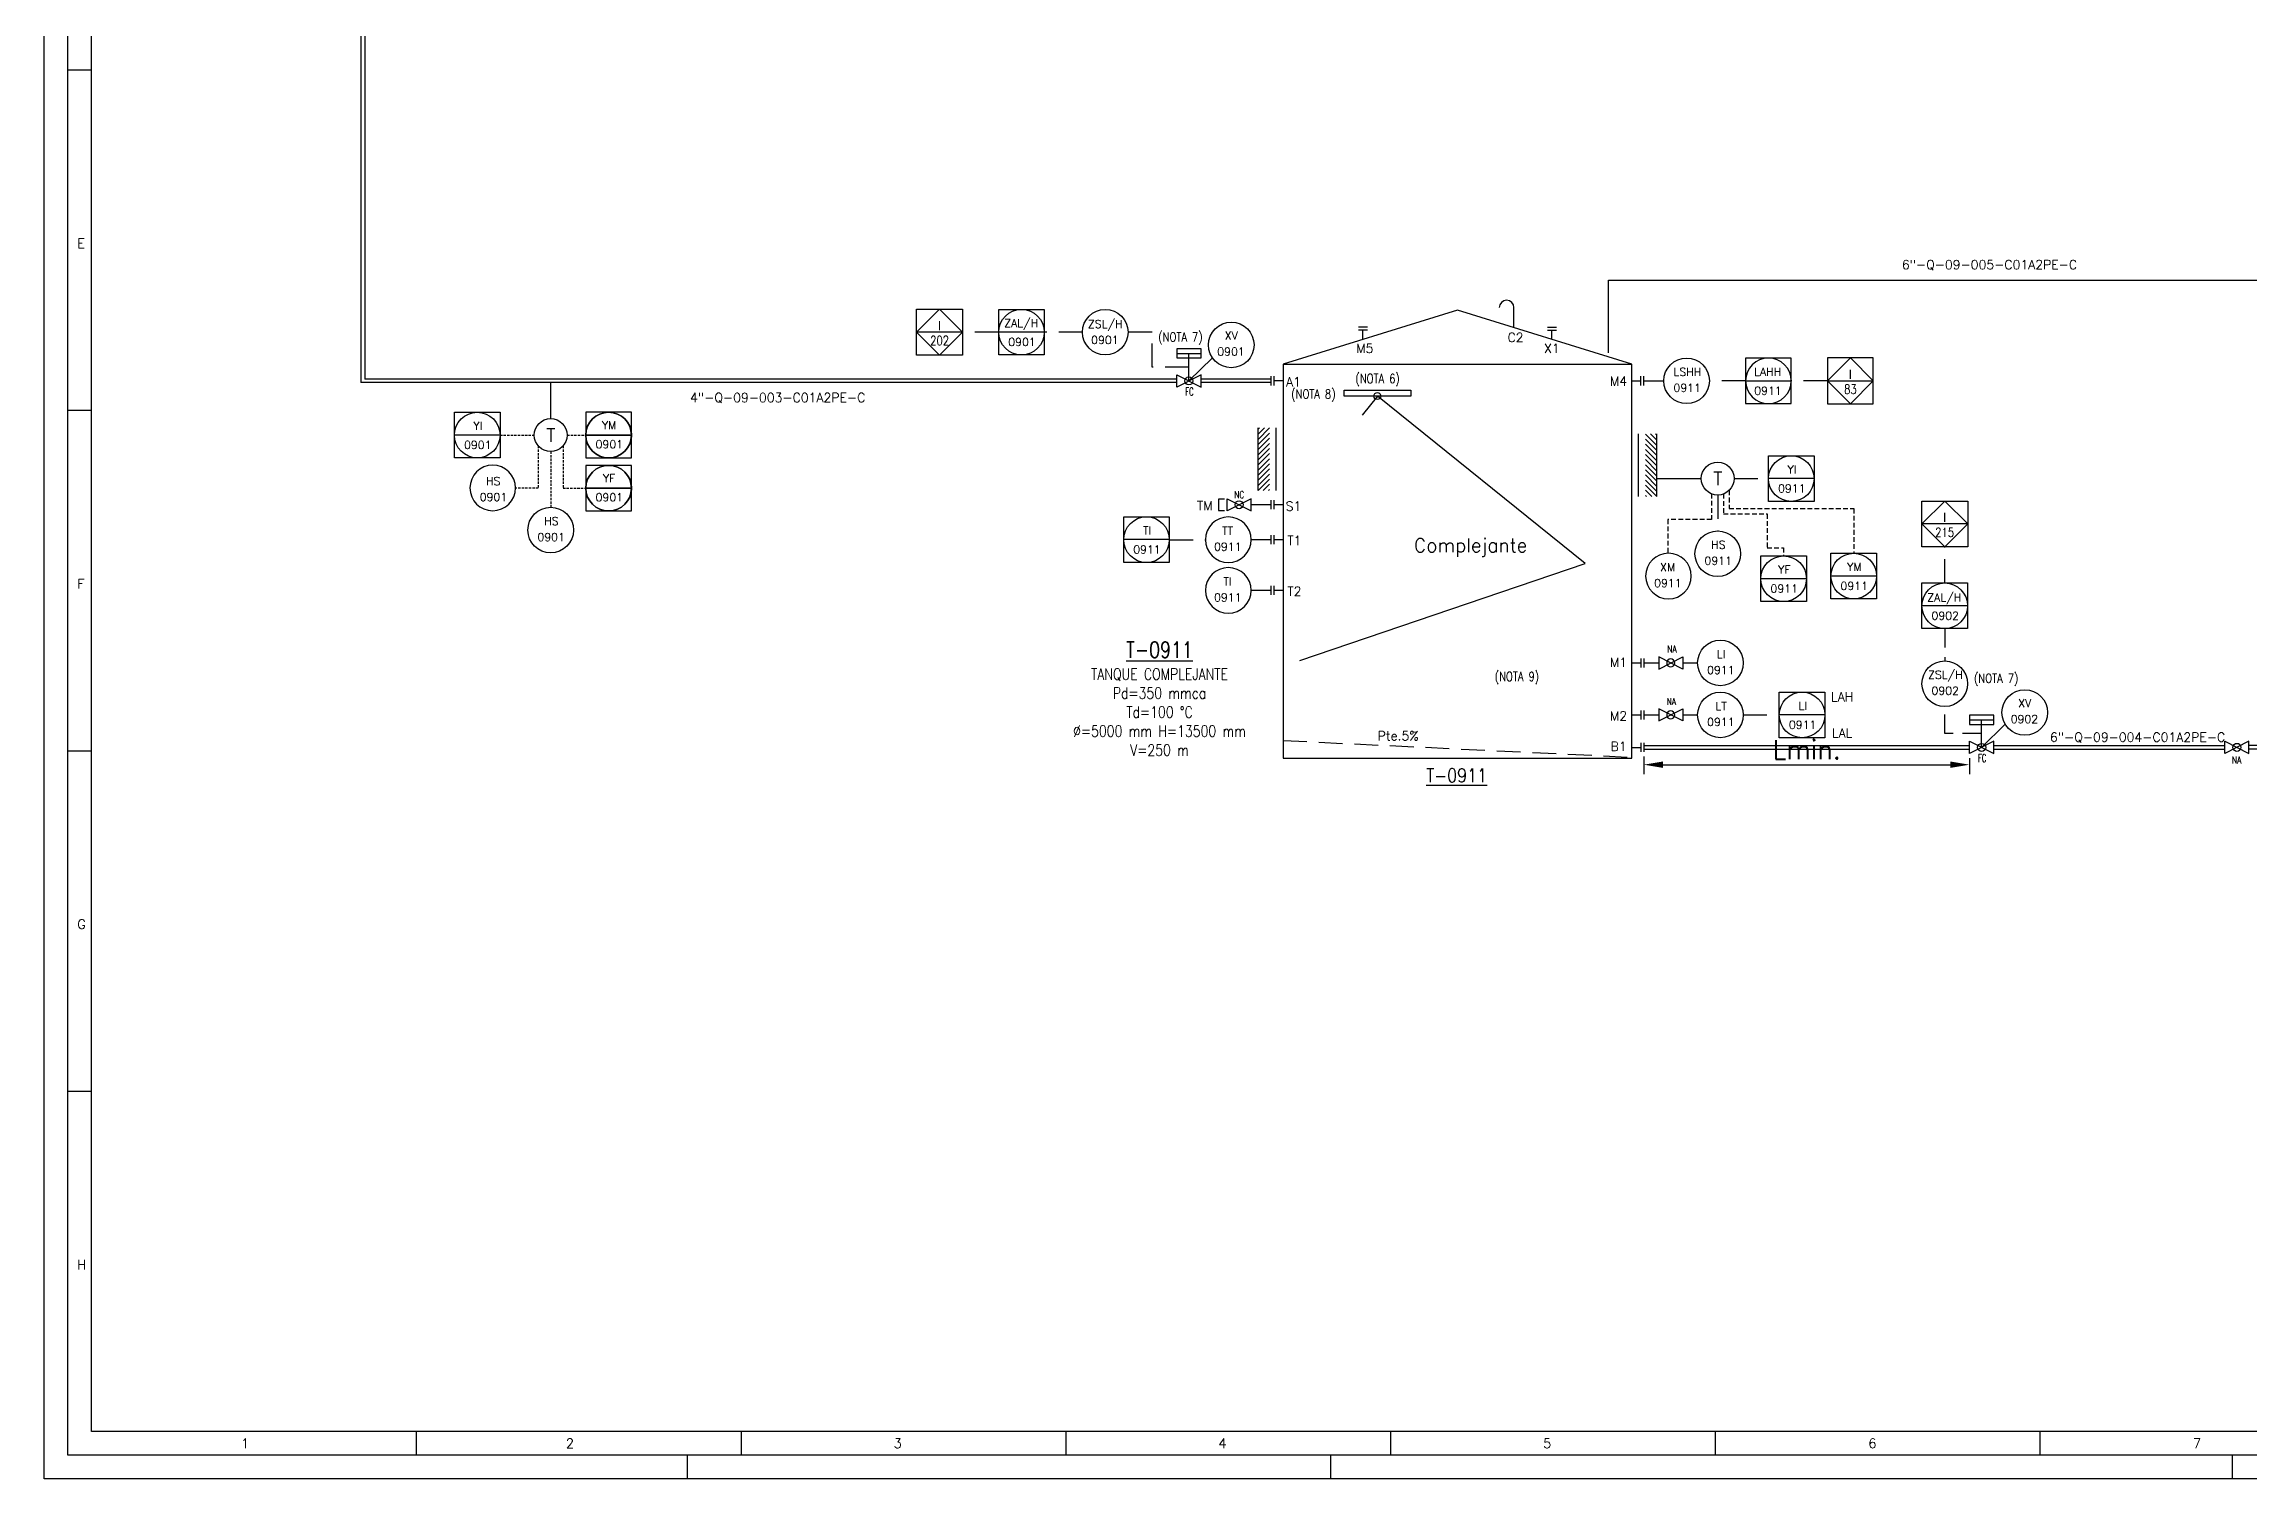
# Model space of a CAD drawing. Header units: millimetres. Extents: x 559 to 3993, y 623 to 920.
# Drawn here: x 2089.3 to 2321.3, y 622.9 to 773.9 of the extents above; entities that cross this region are included whole.
import ezdxf
from ezdxf.enums import TextEntityAlignment as Align

# ---------------------------------------------------------------- set-up
doc = ezdxf.new("R2010")
doc.units = ezdxf.units.MM
doc.linetypes.add('TRAZOS', pattern=[0.75, 0.5, -0.25])
for name, color, linetype in [('CAJETIN', 1, 'Continuous'), ('COTAS', 4, 'Continuous'), ('EQUIPOS', 5, 'Continuous'), ('EQUIPOS 02', 1, 'Continuous'), ('FORMATO', 7, 'Continuous'), ('INSTRUMENTOS', 1, 'Continuous'), ('TEX', 7, 'Continuous'), ('TEXTO-INSTRUMENTACION', 7, 'Continuous'), ('TEXTO-VALVULAS Y ACCESORIOS', 7, 'Continuous'), ('TUBERIA', 5, 'Continuous'), ('TUBERÍA2', 1, 'TRAZOS'), ('VALVULAS Y ACCESORIOS', 1, 'Continuous')]:
    doc.layers.add(name, color=color, linetype=linetype)
doc.layers.add('TUBERÍA3', color=1, linetype='Continuous', true_color=0xff0000)
doc.styles.add('PY', font='ROMANS.shx')
doc.styles.add('PY1', font='ROMANS.shx', dxfattribs={"width": 0.8})
doc.styles.add('PY3', font='ROMANS.shx', dxfattribs={"width": 0.6})
doc.styles.add('TXT', font='txt')
doc.linetypes.add('SEÑAL_MECANICA2', pattern='A,4.411183,["o",PY,S=4.130212,R=360,X=0,Y=-1.374288],0.588817,-0.374158,["",PY,S=2,R=360,X=0,Y=-0.688262],-2.183682', length=7.55784)
doc.dimstyles.new('1-5', dxfattribs={"dimtxt": 2, "dimasz": 2, "dimexe": 1, "dimexo": 0.5, "dimgap": 0.6, "dimtad": 1, "dimdec": 0, "dimlfac": 5, "dimzin": 0, "dimdsep": 46, "dimtxsty": 'PY', "dimcen": 0.7, "dimclrd": 4, "dimclre": 4, "dimclrt": 7, "dimazin": 0, "dimtfac": 1, "dimtdec": 0, "dimtofl": 0, "dimtmove": 0, "dimatfit": 3, "dimfxl": 1, "dimtolj": 1, "dimtzin": 0, "dimarcsym": 0})

# ---------------------------------------------------------------- blocks, each defined once
blk = doc.blocks.new('VALV GLOB-V')
at = {"layer": 'INSTRUMENTOS', "color": 1, "flags": 128}
blk.add_lwpolyline([(5.7, -1.43), (5.7, 1.43), (0, -1.43), (0, 1.43)], close=True, dxfattribs=at)
at = {"layer": 'INSTRUMENTOS', "color": 1}
blk.add_circle((2.85, 0), 0.95, dxfattribs=at)
at = {"layer": 'INSTRUMENTOS', "color": 7, "linetype": 'SEÑAL_MECANICA2', "style": 'PY'}
blk.add_attdef('REF.', text='', height=2, dxfattribs=at).set_placement((3, -3.37), align=Align.MIDDLE)
blk = doc.blocks.new('SEÑAL CIR')
at = {"color": 1}
blk.add_circle((0, 5.7), 5.7, dxfattribs=at)
at = {"layer": 'INSTRUMENTOS', "linetype": 'Continuous', "style": 'PY', "flags": 4}
for p in [(0.18, 6.94), (0.13, 2.95)]:
    blk.add_attdef('---', text='', height=2, dxfattribs=at).set_placement(p, align=Align.CENTER)
blk = doc.blocks.new('SEÑAL CIRCU MARCO')
at = {"color": 1, "linetype": 'Continuous', "ltscale": 0.5}
blk.add_line((5.7, 5.7), (-5.7, 5.7), dxfattribs=at)
at = {"color": 1, "flags": 128}
blk.add_lwpolyline([(5.7, 0), (-5.7, 0), (-5.7, 11.4), (5.7, 11.4)], close=True, dxfattribs=at)
at = {"color": 1}
blk.add_circle((0, 5.7), 5.7, dxfattribs=at)
at = {"style": 'PY'}
for tag, p in [('XXX', (0.18, 7.98)), ('YYY', (0.13, 3.24))]:
    blk.add_attdef(tag, text='', height=2, dxfattribs=at).set_placement(p, align=Align.MIDDLE)
blk = doc.blocks.new('SECUENCIA PROGRAMADA EN SISTEMA DE CONTROL PLC')
at = {"layer": 'INSTRUMENTOS'}
blk.add_line((-5, 5), (5, 5), dxfattribs=at)
at = {"layer": 'INSTRUMENTOS', "flags": 128}
for points in [[(0, 0), (-5, 5), (0, 10), (5, 5)], [(-5, 0), (5, 0), (5, 10), (-5, 10)]]:
    blk.add_lwpolyline(points, close=True, dxfattribs=at)
at = {"layer": 'TEXTO-INSTRUMENTACION', "linetype": 'Continuous', "style": 'PY1', "width": 0.8}
for tag, p in [('XXX', (0.01, 6.43)), ('YYY', (0.01, 3.17))]:
    blk.add_attdef(tag, text='', height=2, dxfattribs=at).set_placement(p, align=Align.MIDDLE_CENTER)
blk = doc.blocks.new('*D20')
at = {"layer": 'COTAS', "color": 4, "lineweight": -2, "transparency": 16777216}
for p, q in [((2257.62, 698.92), (2257.62, 697.07)), ((2291.88, 698.76), (2291.88, 697.07)), ((2259.62, 698.07), (2289.88, 698.07))]:
    blk.add_line(p, q, dxfattribs=at)
at = {"layer": 'COTAS', "color": 4, "transparency": 16777216}
for points in [[(2259.62, 698.41), (2259.62, 697.74), (2257.62, 698.07)], [(2289.88, 698.41), (2289.88, 697.74), (2291.88, 698.07)]]:
    blk.add_solid(points, dxfattribs=at)
at = {"layer": 'Defpoints', "color": 0, "transparency": 16777216}
for p in [(2257.62, 699.42), (2291.88, 699.26), (2291.88, 698.07)]:
    blk.add_point(p, dxfattribs=at)
at = {"layer": 'COTAS', "color": 7, "transparency": 16777216, "insert": (2274.75, 699.67), "char_height": 2, "attachment_point": 5, "style": 'PY'}
blk.add_mtext('\\A1;Lmin.', dxfattribs=at)
blk = doc.blocks.new('MARCO-A1')
at = {"layer": 'FORMATO', "color": 5}
for p, q in [((5, 297), (10, 297)), ((5, 225.25), (10, 225.25)), ((5, 153.5), (10, 153.5)), ((5, 81.75), (10, 81.75)), ((78.42, 10), (78.42, 5)), ((146.83, 10), (146.83, 5)), ((215.25, 10), (215.25, 5)), ((283.67, 10), (283.67, 5)), ((352.08, 10), (352.08, 5)), ((420.5, 10), (420.5, 5))]:
    blk.add_line(p, q, dxfattribs=at)
at = {"layer": 'FORMATO', "color": 1, "linetype": 'Continuous'}
for p, q in [((135.5, 5), (135.5, 0)), ((271, 5), (271, 0)), ((461, 5), (461, 0))]:
    blk.add_line(p, q, dxfattribs=at)
at = {"layer": 'FORMATO', "color": 1}
blk.add_lwpolyline([(0, 594), (841, 594), (841, 0), (0, 0)], close=True, dxfattribs=at)
at = {"layer": 'FORMATO', "color": 5}
blk.add_lwpolyline([(5, 589), (836, 589), (836, 5), (5, 5)], close=True, dxfattribs=at)
at = {"layer": 'FORMATO', "color": 8, "linetype": 'Continuous'}
blk.add_lwpolyline([(10, 584), (831, 584), (831, 10), (10, 10)], close=True, dxfattribs=at)
at = {"layer": 'FORMATO', "color": 1, "style": 'PY'}
for s, p in [('E', (7, 259.42)), ('F', (7, 187.67)), ('G', (7, 115.92)), ('H', (7, 44.17)), ('1', (41.52, 6.5)), ('2', (109.93, 6.5)), ('3', (178.99, 6.5)), ('4', (247.4, 6.5)), ('5', (315.82, 6.5)), ('6', (384.34, 6.5)), ('7', (452.75, 6.5))]:
    blk.add_text(s, height=2, dxfattribs=at).set_placement(p)

msp = doc.modelspace()

# ---------------------------------------------------------------- hatches: boundary and pattern name
at = {"layer": 'EQUIPOS'}
h = msp.add_hatch(dxfattribs=at)
h.set_pattern_fill('ANSI31', color=4, scale=0.12, style=0)
h.set_pattern_definition([(45, (1625.47495, 1112.7852), (-0.26940768, 0.26940768), [])])
h.paths.add_polyline_path([(2217.03, 726.94), (2218.23, 726.94), (2218.23, 733.53), (2217.03, 733.53)])
h = msp.add_hatch(dxfattribs=at)
h.set_pattern_fill('ANSI31', color=4, scale=0.12, style=0)
h.set_pattern_definition([(135, (2850.54642, 1112.1473), (0.26940768, 0.26940768), [])])
h.paths.add_polyline_path([(2258.99, 726.3), (2257.79, 726.3), (2257.79, 732.9), (2258.99, 732.9)])

# ---------------------------------------------------------------- linework, layer by layer
at = {"color": 1}
for p, q in [((2209.75, 738.47), (2212.23, 740.91)), ((2142.6, 734.5), (2142.6, 738.29)), ((2257.62, 738.48), (2259.73, 738.48)), ((2258.99, 728.19), (2263.66, 728.19)), ((2218.4, 725.44), (2216.29, 725.44)), ((2218.4, 721.76), (2216.3, 721.76)), ((2218.4, 716.42), (2216.3, 716.42)), ((2257.62, 708.78), (2259.18, 708.78)), ((2261.71, 708.78), (2263.27, 708.78)), ((2257.62, 703.31), (2259.18, 703.31)), ((2261.71, 703.31), (2263.27, 703.31)), ((2293.16, 699.89), (2295.64, 702.33))]:
    msp.add_line(p, q, dxfattribs=at)
at = {"color": 1, "flags": 128}
msp.add_lwpolyline([(2213.51, 726.04), (2212.88, 726.04), (2212.88, 724.84), (2213.51, 724.84)], dxfattribs=at)
at = {"color": 1}
for centre in [(2142.6, 732.77), (2265.39, 728.19)]:
    msp.add_circle(centre, 1.73, dxfattribs=at)
at = {"layer": 'CAJETIN', "color": 1, "linetype": 'TRAZOS', "ltscale": 5}
for p, q in [((2189.74, 743.6), (2185.94, 743.6)), ((2198.55, 743.6), (2194.54, 743.6)), ((2205.87, 743.6), (2203.35, 743.6)), ((2205.87, 739.92), (2205.87, 743.6)), ((2209.75, 739.92), (2205.87, 739.92)), ((2268.33, 738.48), (2264.52, 738.48)), ((2276.93, 738.48), (2273.13, 738.48)), ((2207.69, 721.76), (2211.5, 721.76)), ((2289.28, 717.2), (2289.28, 721)), ((2268.07, 703.31), (2271.87, 703.31)), ((2219.67, 700.62), (2256.35, 698.86))]:
    msp.add_line(p, q, dxfattribs=at)
at = {"layer": 'CAJETIN', "color": 1, "linetype": 'TRAZOS', "ltscale": 4}
for p, q in [((2289.28, 712.4), (2289.28, 709)), ((2289.28, 701.34), (2289.28, 704.2)), ((2293.16, 701.34), (2289.28, 701.34))]:
    msp.add_line(p, q, dxfattribs=at)
at = {"layer": 'EQUIPOS'}
for p, q in [((2238.01, 745.93), (2219.67, 740.24)), ((2256.35, 740.24), (2238.01, 745.93)), ((2219.67, 740.24), (2219.67, 698.76)), ((2256.35, 698.76), (2256.35, 740.24)), ((2229.59, 736.88), (2227.98, 734.88)), ((2251.46, 719.25), (2229.59, 736.88)), ((2221.44, 709.04), (2251.46, 719.25)), ((2219.67, 698.76), (2256.35, 698.76)), ((2257.62, 700.09), (2291.88, 700.09)), ((2260.15, 700.09), (2291.88, 700.09)), ((2294.44, 700.09), (2311.7, 700.09)), ((2294.44, 700.09), (2309.88, 700.09)), ((2311.7, 700.09), (2318.76, 700.09))]:
    msp.add_line(p, q, dxfattribs=at)
at = {"layer": 'EQUIPOS', "color": 4}
for p, q in [((2217.03, 726.94), (2217.03, 733.54)), ((2218.95, 726.94), (2218.95, 733.54)), ((2257.07, 726.3), (2257.07, 732.9)), ((2258.99, 726.3), (2258.99, 732.9))]:
    msp.add_line(p, q, dxfattribs=at)
at = {"layer": 'EQUIPOS', "linetype": 'Continuous', "flags": 128}
msp.add_lwpolyline([(2243.95, 744.09), (2243.95, 746.19, 1), (2242.41, 746.19, -1)], format="xyb", dxfattribs=at)
at = {"layer": 'EQUIPOS'}
msp.add_lwpolyline([(2226.08, 737.51), (2233.1, 737.51), (2233.1, 736.88), (2226.08, 736.88)], close=True, dxfattribs=at)
msp.add_circle((2229.59, 736.88), 0.365, dxfattribs=at)
at = {"layer": 'EQUIPOS 02', "color": 5}
msp.add_line((2219.67, 740.24), (2256.35, 740.24), dxfattribs=at)
at = {"layer": 'TUBERIA', "linetype": 'Continuous'}
for p, q in [((2228.07, 742.85), (2228.07, 743.8)), ((2247.95, 742.85), (2247.95, 743.8)), ((2219.67, 738.48), (2218.72, 738.48)), ((2256.35, 738.48), (2257.3, 738.48)), ((2219.67, 725.44), (2218.72, 725.44)), ((2219.67, 721.76), (2218.72, 721.76)), ((2219.67, 716.42), (2218.72, 716.42)), ((2256.35, 708.78), (2257.3, 708.78)), ((2256.35, 703.31), (2257.3, 703.31)), ((2256.35, 699.9), (2257.3, 699.9))]:
    msp.add_line(p, q, dxfattribs=at)
at = {"layer": 'TUBERIA', "color": 4, "linetype": 'Continuous'}
for p, q in [((2208.47, 738.29), (2122.62, 738.29)), ((2217.12, 738.29), (2211.03, 738.29)), ((2218.4, 738.29), (2211.03, 738.29)), ((2257.62, 699.71), (2291.56, 699.71)), ((2260.15, 699.71), (2291.88, 699.71)), ((2294.44, 699.71), (2311.32, 699.71)), ((2294.44, 699.71), (2309.88, 699.71)), ((2311.32, 699.71), (2318.76, 699.71)), ((2327.47, 699.71), (2321.28, 699.71))]:
    msp.add_line(p, q, dxfattribs=at)
at = {"layer": 'TUBERIA', "color": 5, "linetype": 'Continuous'}
for p, q in [((2208.47, 738.67), (2123.05, 738.67)), ((2217.12, 738.67), (2211.03, 738.67)), ((2218.4, 738.67), (2211.03, 738.67)), ((2327.47, 700.09), (2321.28, 700.09))]:
    msp.add_line(p, q, dxfattribs=at)
at = {"layer": 'TUBERIA', "color": 1, "linetype": 'TRAZOS', "ltscale": 0.5}
for p, q in [((2137.27, 732.77), (2140.87, 732.77)), ((2142.6, 731.04), (2142.6, 725.17))]:
    msp.add_line(p, q, dxfattribs=at)
at = {"layer": 'TUBERIA', "color": 1, "linetype": 'TRAZOS', "ltscale": 5}
for p, q in [((2265.39, 726.46), (2265.39, 722.68)), ((2267.12, 728.19), (2270.72, 728.19))]:
    msp.add_line(p, q, dxfattribs=at)
at = {"layer": 'TUBERIA', "color": 5, "linetype": 'Continuous'}
for points in [[(2389.61, 837.53), (2389.61, 794.02), (2123.05, 794.02), (2123.05, 738.67)], [(2253.9, 741.43), (2253.9, 749.06), (2331.38, 749.06), (2331.38, 700.09)]]:
    msp.add_lwpolyline(points, dxfattribs=at)
at = {"layer": 'TUBERIA', "color": 4, "linetype": 'Continuous'}
msp.add_lwpolyline([(2389.22, 837.14), (2389.22, 794.4), (2122.62, 794.4), (2122.62, 738.29)], dxfattribs=at)
at = {"layer": 'TUBERÍA2', "ltscale": 0.5}
for points in [[(2141.3, 731.63), (2141.3, 727.19), (2138.9, 727.19)], [(2143.9, 731.63), (2143.9, 727.19), (2146.3, 727.19)], [(2144.33, 732.77), (2146.3, 732.77)]]:
    msp.add_lwpolyline(points, dxfattribs=at)
at = {"layer": 'TUBERÍA2'}
for points in [[(2264.75, 726.59), (2264.75, 723.9), (2260.16, 723.9), (2260.16, 720.33)], [(2266, 726.58), (2266, 724.47), (2270.59, 724.47), (2270.59, 720.9), (2272.33, 720.9), (2272.33, 720.05)], [(2266.58, 726.94), (2266.58, 725.03), (2279.71, 725.03), (2279.71, 720.33)]]:
    msp.add_lwpolyline(points, dxfattribs=at)
at = {"layer": 'TUBERÍA3'}
for points in [[(2146.3, 732.77), (2151.1, 732.77)], [(2146.3, 727.18), (2151.1, 727.19)]]:
    msp.add_lwpolyline(points, dxfattribs=at)
for centre in [(2148.7, 732.77), (2148.7, 727.18)]:
    msp.add_circle(centre, 2.4, dxfattribs=at)
at = {"layer": 'VALVULAS Y ACCESORIOS', "ltscale": 0.1}
for p, q in [((2228.55, 744.12), (2227.59, 744.12)), ((2228.55, 743.8), (2227.59, 743.8)), ((2247.47, 744.12), (2248.43, 744.12)), ((2247.47, 743.8), (2248.43, 743.8)), ((2218.4, 738), (2218.4, 738.96)), ((2218.72, 738), (2218.72, 738.96)), ((2257.3, 738), (2257.3, 738.96)), ((2257.62, 738), (2257.62, 738.96)), ((2218.4, 724.96), (2218.4, 725.92)), ((2218.72, 724.96), (2218.72, 725.92)), ((2218.4, 721.28), (2218.4, 722.24)), ((2218.72, 721.28), (2218.72, 722.24)), ((2218.4, 715.94), (2218.4, 716.9)), ((2218.72, 715.94), (2218.72, 716.9)), ((2257.3, 709.26), (2257.3, 708.3)), ((2257.62, 709.26), (2257.62, 708.3)), ((2257.3, 703.79), (2257.3, 702.83)), ((2257.62, 703.79), (2257.62, 702.83)), ((2257.3, 700.38), (2257.3, 699.42)), ((2257.62, 700.38), (2257.62, 699.42))]:
    msp.add_line(p, q, dxfattribs=at)
at = {"layer": 'VALVULAS Y ACCESORIOS'}
for p, q in [((2208.47, 741.37), (2211.03, 741.37)), ((2209.75, 738.47), (2209.75, 741.37)), ((2291.88, 702.79), (2294.44, 702.79)), ((2293.16, 699.89), (2293.16, 702.79))]:
    msp.add_line(p, q, dxfattribs=at)
at = {"layer": 'VALVULAS Y ACCESORIOS', "flags": 128}
for points in [[(2208.47, 741.85), (2208.47, 740.89), (2211.03, 740.89), (2211.03, 741.85)], [(2208.47, 737.83), (2208.47, 739.11), (2211.03, 737.83), (2211.03, 739.11)], [(2291.88, 703.27), (2291.88, 702.31), (2294.44, 702.31), (2294.44, 703.27)]]:
    msp.add_lwpolyline(points, close=True, dxfattribs=at)

# ---------------------------------------------------------------- block references
at = {"xscale": 0.499409123998651, "yscale": 0.499409123998651, "zscale": 0.499409123998651}
msp.add_blockref('MARCO-A1', (2089.3, 622.89), dxfattribs=at)
ref = msp.add_blockref('SECUENCIA PROGRAMADA EN SISTEMA DE CONTROL PLC', (2183.52, 741.19), dxfattribs=dict(xscale=-0.4826744018981117, yscale=0.4826744018982209, zscale=0.482674401898227))
ref.add_attrib('XXX', 'I', dxfattribs={"layer": 'TEXTO-INSTRUMENTACION', "linetype": 'Continuous', "height": 0.965, "style": 'TXT'}).set_placement((2183.52, 744.29), align=Align.MIDDLE_CENTER)
ref.add_attrib('YYY', '202', dxfattribs={"layer": 'TEXTO-INSTRUMENTACION', "linetype": 'Continuous', "height": 0.965, "style": 'PY1', "width": 0.8}).set_placement((2183.52, 742.72), align=Align.MIDDLE_CENTER)
ref = msp.add_blockref('SEÑAL CIRCU MARCO', (2192.14, 741.2), dxfattribs=dict(xscale=0.4210079999999652, yscale=0.4210079999999652, zscale=0.4210079999999652))
ref.add_attrib('XXX', 'ZAL/H', dxfattribs={"height": 0.842, "style": 'PY'}).set_placement((2192.11, 744.5), align=Align.MIDDLE)
ref.add_attrib('YYY', '0901', dxfattribs={"height": 0.842, "style": 'PY'}).set_placement((2192.19, 742.57), align=Align.MIDDLE)
at = {"linetype": 'Continuous'}
ref = msp.add_blockref('SEÑAL CIR', (2200.95, 741.2), dxfattribs=dict(at, xscale=0.4210079999999652, yscale=0.4210079999999652, zscale=0.4210079999999652))
ref.add_attrib('---', 'ZSL/H', dxfattribs={"layer": 'INSTRUMENTOS', "color": 7, "linetype": 'Continuous', "height": 0.842, "style": 'PY'}).set_placement((2200.95, 744.04), align=Align.CENTER)
ref.add_attrib('---', '0901', dxfattribs={"layer": 'INSTRUMENTOS', "color": 7, "linetype": 'Continuous', "height": 0.842, "style": 'PY'}).set_placement((2200.91, 742.36), align=Align.CENTER)
ref = msp.add_blockref('SEÑAL CIR', (2214.21, 739.86), dxfattribs=dict(at, xscale=0.4210079999999652, yscale=0.4210079999999652, zscale=0.4210079999999652))
ref.add_attrib('---', 'XV', dxfattribs={"layer": 'INSTRUMENTOS', "color": 7, "linetype": 'Continuous', "height": 0.842, "style": 'PY'}).set_placement((2214.21, 742.82), align=Align.CENTER)
ref.add_attrib('---', '0901', dxfattribs={"layer": 'INSTRUMENTOS', "color": 7, "linetype": 'Continuous', "height": 0.842, "style": 'PY'}).set_placement((2214.18, 741.14), align=Align.CENTER)
ref = msp.add_blockref('SEÑAL CIR', (2262.12, 736.08), dxfattribs=dict(at, xscale=0.4210079999999652, yscale=0.4210079999999652, zscale=0.4210079999999652))
ref.add_attrib('---', 'LSHH', dxfattribs={"layer": 'INSTRUMENTOS', "color": 7, "linetype": 'Continuous', "height": 0.842, "style": 'PY'}).set_placement((2262.2, 739), align=Align.CENTER)
ref.add_attrib('---', '0911', dxfattribs={"layer": 'INSTRUMENTOS', "color": 7, "linetype": 'Continuous', "height": 0.842, "style": 'PY'}).set_placement((2262.18, 737.32), align=Align.CENTER)
ref = msp.add_blockref('SEÑAL CIRCU MARCO', (2270.73, 736.08), dxfattribs=dict(xscale=-0.421338438523635, yscale=0.4213384385235259, zscale=0.4213384385235925))
ref.add_attrib('XXX', 'LAHH', dxfattribs={"height": 0.843, "style": 'PY'}).set_placement((2270.65, 739.44), align=Align.MIDDLE)
ref.add_attrib('YYY', '0911', dxfattribs={"height": 0.843, "style": 'PY'}).set_placement((2270.68, 737.44), align=Align.MIDDLE)
ref = msp.add_blockref('SECUENCIA PROGRAMADA EN SISTEMA DE CONTROL PLC', (2279.35, 736.07), dxfattribs=dict(xscale=0.4826744018982209, yscale=0.4826744018982209, zscale=0.4826744018982209))
ref.add_attrib('XXX', 'I', dxfattribs={"layer": 'TEXTO-INSTRUMENTACION', "linetype": 'Continuous', "height": 0.965, "style": 'TXT'}).set_placement((2279.35, 739.17), align=Align.MIDDLE_CENTER)
ref.add_attrib('YYY', '83', dxfattribs={"layer": 'TEXTO-INSTRUMENTACION', "linetype": 'Continuous', "height": 0.965, "style": 'PY1', "width": 0.8}).set_placement((2279.35, 737.6), align=Align.MIDDLE_CENTER)
ref = msp.add_blockref('VALV GLOB-V', (2208.47, 738.47), dxfattribs=dict(at, xscale=0.4491230315786743, yscale=0.4491230315786743, zscale=0.4491230315786743))
ref.add_attrib('REF.', 'FC', dxfattribs={"layer": 'INSTRUMENTOS', "color": 7, "linetype": 'SEÑAL_MECANICA2', "height": 0.853, "style": 'PY3', "width": 0.6}).set_placement((2209.81, 737.35), align=Align.MIDDLE)
for p, xscale, yscale, zscale, values in [((2134.87, 730.37), 0.4210080000000198, 0.4210080000000198, 0.4210080000000198, {'XXX': 'YI', 'YYY': '0901'}), ((2273.13, 725.79), 0.4210079999999652, 0.4210079999999652, 0.4210079999999652, {'XXX': 'YI', 'YYY': '0911'}), ((2205.29, 719.36), 0.4213384385235259, 0.4213384385235259, 0.4213384385235259, {'XXX': 'TI', 'YYY': '0911'}), ((2272.33, 715.25), 0.4210080000000198, 0.4210080000000198, 0.4210080000000198, {'XXX': 'YF', 'YYY': '0911'}), ((2279.7, 715.53), 0.4210080000000198, 0.4210080000000198, 0.4210080000000198, {'XXX': 'YM', 'YYY': '0911'}), ((2274.27, 700.91), 0.4213384385235259, 0.4213384385235259, 0.4213384385235259, {'XXX': 'LI', 'YYY': '0911'})]:
    msp.add_blockref('SEÑAL CIRCU MARCO', p, dxfattribs=dict(xscale=xscale, yscale=yscale, zscale=zscale)).add_auto_attribs(values)
ref = msp.add_blockref('SEÑAL CIRCU MARCO', (2148.7, 735.17), dxfattribs=dict(xscale=-0.4210080000000198, yscale=0.4210080000000198, zscale=0.4210080000000198, rotation=180))
ref.add_attrib('XXX', '0901', dxfattribs={"height": 0.842, "style": 'PY'}).set_placement((2148.77, 731.81), align=Align.MIDDLE)
ref.add_attrib('YYY', 'YM', dxfattribs={"height": 0.842, "style": 'PY'}).set_placement((2148.75, 733.81), align=Align.MIDDLE)
ref = msp.add_blockref('SEÑAL CIR', (2136.5, 729.6), dxfattribs=dict(at, xscale=-0.4210080000000198, yscale=0.4210080000000198, zscale=0.4210080000000198, rotation=180))
ref.add_attrib('---', '0901', dxfattribs={"layer": 'INSTRUMENTOS', "color": 7, "linetype": 'Continuous', "height": 0.842, "style": 'PY'}).set_placement((2136.58, 725.83), align=Align.CENTER)
ref.add_attrib('---', 'HS', dxfattribs={"layer": 'INSTRUMENTOS', "color": 7, "linetype": 'Continuous', "height": 0.842, "style": 'PY'}).set_placement((2136.55, 727.51), align=Align.CENTER)
ref = msp.add_blockref('SEÑAL CIRCU MARCO', (2148.7, 729.58), dxfattribs=dict(xscale=-0.4210080000000198, yscale=0.4210080000000198, zscale=0.4210080000000198, rotation=180))
ref.add_attrib('XXX', '0901', dxfattribs={"height": 0.842, "style": 'PY'}).set_placement((2148.77, 726.22), align=Align.MIDDLE)
ref.add_attrib('YYY', 'YF', dxfattribs={"height": 0.842, "style": 'PY'}).set_placement((2148.75, 728.22), align=Align.MIDDLE)
ref = msp.add_blockref('SEÑAL CIR', (2142.6, 720.37), dxfattribs=dict(at, xscale=0.4210080000000198, yscale=0.4210080000000198, zscale=0.4210080000000198))
ref.add_attrib('---', 'HS', dxfattribs={"layer": 'INSTRUMENTOS', "color": 7, "linetype": 'Continuous', "height": 0.842, "style": 'PY'}).set_placement((2142.68, 723.29), align=Align.CENTER)
ref.add_attrib('---', '0901', dxfattribs={"layer": 'INSTRUMENTOS', "color": 7, "linetype": 'Continuous', "height": 0.842, "style": 'PY'}).set_placement((2142.65, 721.61), align=Align.CENTER)
ref = msp.add_blockref('SEÑAL CIR', (2213.9, 719.36), dxfattribs=dict(at, xscale=-0.4210080000000744, yscale=0.4210079999999652, zscale=0.421008))
ref.add_attrib('---', 'TT', dxfattribs={"layer": 'INSTRUMENTOS', "color": 7, "linetype": 'Continuous', "height": 0.842, "style": 'PY'}).set_placement((2213.82, 722.28), align=Align.CENTER)
ref.add_attrib('---', '0911', dxfattribs={"layer": 'INSTRUMENTOS', "color": 7, "linetype": 'Continuous', "height": 0.842, "style": 'PY'}).set_placement((2213.84, 720.6), align=Align.CENTER)
at = {"linetype": 'Continuous', "xscale": 0.4431663157893854, "yscale": 0.4431663157893854, "zscale": 0.4431663157893854}
for p in [(2213.77, 725.44), (2318.76, 699.9)]:
    msp.add_blockref('VALV GLOB-V', p, dxfattribs=at)
ref = msp.add_blockref('SECUENCIA PROGRAMADA EN SISTEMA DE CONTROL PLC', (2289.28, 721), dxfattribs=dict(xscale=-0.4826744018981117, yscale=0.4826744018982209, zscale=0.482674401898227))
ref.add_attrib('XXX', 'I', dxfattribs={"layer": 'TEXTO-INSTRUMENTACION', "linetype": 'Continuous', "height": 0.965, "style": 'TXT'}).set_placement((2289.27, 724.11), align=Align.MIDDLE_CENTER)
ref.add_attrib('YYY', '215', dxfattribs={"layer": 'TEXTO-INSTRUMENTACION', "linetype": 'Continuous', "height": 0.965, "style": 'PY1', "width": 0.8}).set_placement((2289.27, 722.53), align=Align.MIDDLE_CENTER)
at = {"linetype": 'Continuous'}
ref = msp.add_blockref('SEÑAL CIR', (2265.39, 717.88), dxfattribs=dict(at, xscale=0.4210079999999652, yscale=0.4210079999999652, zscale=0.4210079999999652))
ref.add_attrib('---', 'HS', dxfattribs={"layer": 'INSTRUMENTOS', "color": 7, "linetype": 'Continuous', "height": 0.842, "style": 'PY'}).set_placement((2265.46, 720.8), align=Align.CENTER)
ref.add_attrib('---', '0911', dxfattribs={"layer": 'INSTRUMENTOS', "color": 7, "linetype": 'Continuous', "height": 0.842, "style": 'PY'}).set_placement((2265.44, 719.12), align=Align.CENTER)
ref = msp.add_blockref('SEÑAL CIR', (2260.21, 715.53), dxfattribs=dict(at, xscale=-0.4210080000000198, yscale=0.4210080000000198, zscale=0.4210080000000198))
ref.add_attrib('---', 'XM', dxfattribs={"layer": 'INSTRUMENTOS', "color": 7, "linetype": 'Continuous', "height": 0.842, "style": 'PY'}).set_placement((2260.13, 718.45), align=Align.CENTER)
ref.add_attrib('---', '0911', dxfattribs={"layer": 'INSTRUMENTOS', "color": 7, "linetype": 'Continuous', "height": 0.842, "style": 'PY'}).set_placement((2260.15, 716.77), align=Align.CENTER)
ref = msp.add_blockref('SEÑAL CIR', (2213.9, 714.02), dxfattribs=dict(at, xscale=-0.4210080000000744, yscale=0.4210079999999652, zscale=0.421008))
ref.add_attrib('---', 'TI', dxfattribs={"layer": 'INSTRUMENTOS', "color": 7, "linetype": 'Continuous', "height": 0.842, "style": 'PY'}).set_placement((2213.82, 716.94), align=Align.CENTER)
ref.add_attrib('---', '0911', dxfattribs={"layer": 'INSTRUMENTOS', "color": 7, "linetype": 'Continuous', "height": 0.842, "style": 'PY'}).set_placement((2213.84, 715.26), align=Align.CENTER)
ref = msp.add_blockref('SEÑAL CIRCU MARCO', (2289.28, 712.4), dxfattribs=dict(xscale=0.4210079999999652, yscale=0.4210079999999652, zscale=0.4210079999999652))
ref.add_attrib('XXX', 'ZAL/H', dxfattribs={"height": 0.842, "style": 'PY'}).set_placement((2289.23, 715.62), align=Align.MIDDLE)
ref.add_attrib('YYY', '0902', dxfattribs={"height": 0.842, "style": 'PY'}).set_placement((2289.33, 713.76), align=Align.MIDDLE)
ref = msp.add_blockref('SEÑAL CIR', (2265.67, 706.38), dxfattribs=dict(at, xscale=0.4210079999999652, yscale=0.4210079999999652, zscale=0.4210079999999652))
ref.add_attrib('---', 'LI', dxfattribs={"layer": 'INSTRUMENTOS', "color": 7, "linetype": 'Continuous', "height": 0.842, "style": 'PY'}).set_placement((2265.75, 709.3), align=Align.CENTER)
ref.add_attrib('---', '0911', dxfattribs={"layer": 'INSTRUMENTOS', "color": 7, "linetype": 'Continuous', "height": 0.842, "style": 'PY'}).set_placement((2265.72, 707.62), align=Align.CENTER)
at = {"linetype": 'Continuous', "xscale": -0.4431663157893854, "yscale": 0.4431663157894946, "zscale": 0.4431663157894525, "rotation": 180}
for p in [(2259.18, 708.78), (2259.18, 703.31)]:
    msp.add_blockref('VALV GLOB-V', p, dxfattribs=at)
at = {"linetype": 'Continuous'}
ref = msp.add_blockref('SEÑAL CIR', (2289.28, 704.2), dxfattribs=dict(at, xscale=0.4210079999999652, yscale=0.4210079999999652, zscale=0.4210079999999652))
ref.add_attrib('---', 'ZSL/H', dxfattribs={"layer": 'INSTRUMENTOS', "color": 7, "linetype": 'Continuous', "height": 0.842, "style": 'PY'}).set_placement((2289.35, 707.12), align=Align.CENTER)
ref.add_attrib('---', '0902', dxfattribs={"layer": 'INSTRUMENTOS', "color": 7, "linetype": 'Continuous', "height": 0.842, "style": 'PY'}).set_placement((2289.33, 705.44), align=Align.CENTER)
ref = msp.add_blockref('SEÑAL CIR', (2265.67, 700.91), dxfattribs=dict(at, xscale=0.4210079999999652, yscale=0.4210079999999652, zscale=0.4210079999999652))
ref.add_attrib('---', 'LT', dxfattribs={"layer": 'INSTRUMENTOS', "color": 7, "linetype": 'Continuous', "height": 0.842, "style": 'PY'}).set_placement((2265.75, 703.83), align=Align.CENTER)
ref.add_attrib('---', '0911', dxfattribs={"layer": 'INSTRUMENTOS', "color": 7, "linetype": 'Continuous', "height": 0.842, "style": 'PY'}).set_placement((2265.72, 702.15), align=Align.CENTER)
ref = msp.add_blockref('SEÑAL CIR', (2297.7, 701.17), dxfattribs=dict(at, xscale=0.4210079999999652, yscale=0.4210079999999652, zscale=0.4210079999999652))
ref.add_attrib('---', 'XV', dxfattribs={"layer": 'INSTRUMENTOS', "color": 7, "linetype": 'Continuous', "height": 0.842, "style": 'PY'}).set_placement((2297.7, 704.13), align=Align.CENTER)
ref.add_attrib('---', '0902', dxfattribs={"layer": 'INSTRUMENTOS', "color": 7, "linetype": 'Continuous', "height": 0.842, "style": 'PY'}).set_placement((2297.66, 702.45), align=Align.CENTER)
ref = msp.add_blockref('VALV GLOB-V', (2291.88, 699.89), dxfattribs=dict(at, xscale=0.4491230315786743, yscale=0.4491230315786743, zscale=0.4491230315786743))
ref.add_attrib('REF.', 'FC', dxfattribs={"layer": 'INSTRUMENTOS', "color": 7, "linetype": 'SEÑAL_MECANICA2', "height": 0.853, "style": 'PY3', "width": 0.6}).set_placement((2293.22, 698.77), align=Align.MIDDLE)

# ---------------------------------------------------------------- texts
at = {"color": 7, "style": 'PY'}
for p in [(2142.6, 732.77), (2265.39, 728.19)]:
    msp.add_text('T', height=1.4, dxfattribs=at).set_placement(p, align=Align.MIDDLE)
at = {"layer": 'CAJETIN', "color": 6, "linetype": 'Continuous', "style": 'PY', "width": 0.85}
msp.add_text('%%UT-0911', height=1.44, dxfattribs=at).set_placement((2237.92, 696.22), align=Align.CENTER)
at = {"layer": 'CAJETIN', "color": 5, "linetype": 'Continuous', "insert": (2206.66, 711.01), "char_height": 1.68, "width": 31.8599, "attachment_point": 2, "style": 'PY1'}
msp.add_mtext('{\\LT-0911\\P\\H0.7143x;\\l\\C7;TANQUE COMPLEJANTE\\PPd=350 mmca\\PTd=100 °C\\C5;\\P\\C7;%%C=5000 mm H=13500 mm\\PV=250 m}', dxfattribs=at)
at = {"layer": 'EQUIPOS', "color": 6, "insert": (2239.39, 721.89), "char_height": 1.44, "width": 28.792, "attachment_point": 2, "style": 'PY'}
msp.add_mtext('Complejante', dxfattribs=at)
at = {"layer": 'TEX', "color": 7, "attachment_point": 5, "style": 'PY1'}
for s, insert, char_height, width in [('(NOTA 7)', (2208.86, 742.94), 0.96, 13.7297), ('(NOTA 8)', (2222.85, 736.93), 0.96, 13.7297), ('(NOTA 6)', (2229.61, 738.56), 0.96, 13.7297), ('NC', (2215.05, 726.5), 0.714, 10.2133), ('NA', (2260.58, 710.25), 0.714, 10.2133), ('(NOTA 9)', (2244.27, 707.2), 0.96, 13.7297), ('(NOTA 7)', (2294.69, 707.01), 0.96, 13.7297), ('NA', (2260.52, 704.72), 0.714, 10.2133), ('NA', (2320, 698.57), 0.714, 10.2133)]:
    msp.add_mtext(s, dxfattribs=dict(at, insert=insert, char_height=char_height, width=width))
at = {"layer": 'TEXTO-VALVULAS Y ACCESORIOS', "style": 'PY'}
for s, p in [('6"-Q-09-005-C01A2PE-C', (2293.99, 750.23)), ('4"-Q-09-003-C01A2PE-C', (2166.49, 736.24)), ('6"-Q-09-004-C01A2PE-C', (2309.57, 700.49))]:
    msp.add_text(s, height=0.96, dxfattribs=at).set_placement(p, align=Align.CENTER)
at = {"layer": 'TEXTO-VALVULAS Y ACCESORIOS', "color": 7, "linetype": 'Continuous', "insert": (2229.61, 701.59), "char_height": 0.96, "width": 7.1887, "attachment_point": 1, "style": 'PY'}
msp.add_mtext('Pte.5%', dxfattribs=at)
at = {"layer": 'TEXTO-VALVULAS Y ACCESORIOS', "color": 7, "linetype": 'Continuous', "style": 'PY', "flags": 4}
for tag, p in [('M5', (2228.27, 741.42)), ('C2', (2244.12, 742.57)), ('X1', (2247.94, 741.42)), ('A1', (2220.76, 737.89)), ('M4', (2254.95, 737.97)), ('TM', (2211.42, 724.86)), ('S1', (2220.76, 724.81)), ('T1', (2220.85, 721.19)), ('T2', (2220.85, 715.85)), ('M1', (2254.95, 708.36)), ('LAH', (2278.49, 704.74)), ('M2', (2254.95, 702.73)), ('LAL', (2278.49, 700.92)), ('B1', (2254.96, 699.52))]:
    msp.add_attdef(tag, text='---', height=0.96, dxfattribs=at).set_placement(p, align=Align.CENTER)

# ---------------------------------------------------------------- dimensions: what is measured, and where the dimension line sits
at = {"layer": 'COTAS', "color": 1}
dim = msp.add_linear_dim(base=(2291.88, 698.07), p1=(2257.62, 699.42), p2=(2291.88, 699.26), text='Lmin.', dimstyle='1-5', dxfattribs=at)
dim.commit()
dim.dimension.update_dxf_attribs({"geometry": '*D20', "text_midpoint": (2274.75, 699.67)})

doc.saveas('drawing.dxf')
